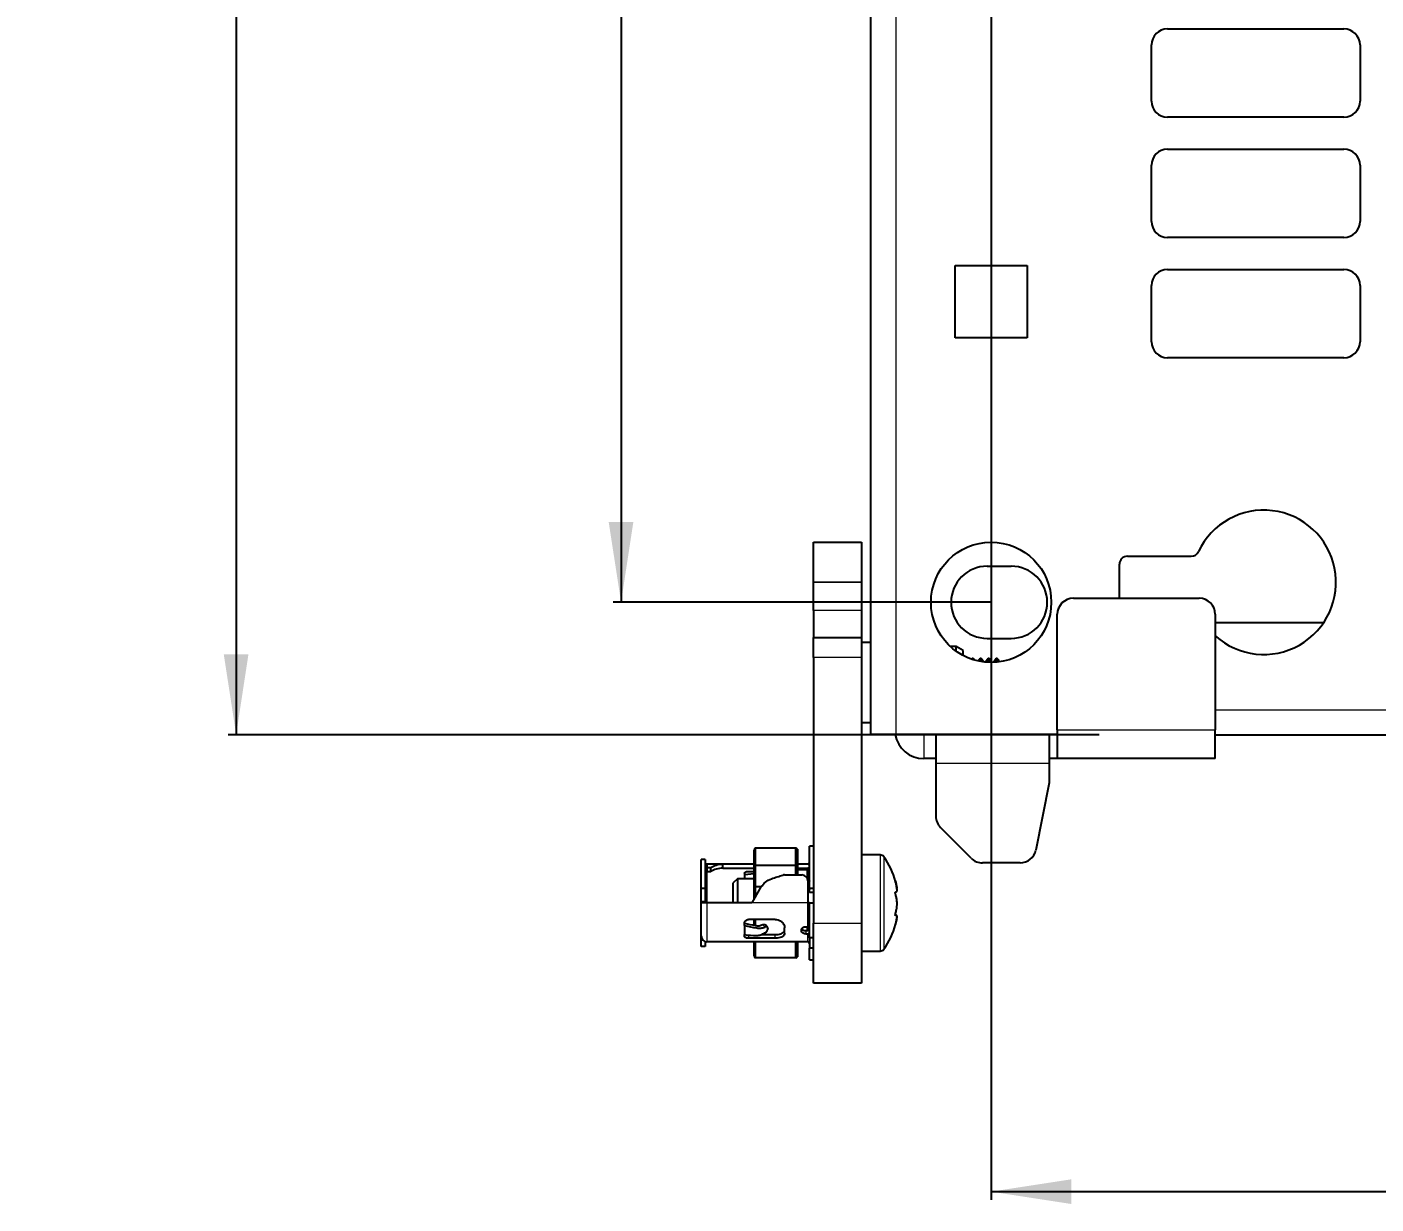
# Model space of a CAD drawing. Header units: millimetres. Extents: x -592 to 811, y -14 to 1990.
# Drawn here: x -591.7 to -423.4, y 92.3 to 239.1 of the extents above; entities that cross this region are included whole.
import ezdxf

# ---------------------------------------------------------------- set-up
doc = ezdxf.new("R2010")
doc.units = ezdxf.units.MM
doc.layers.add('FORMAT', color=7, linetype='Continuous')
doc.styles.add('SLDTEXTSTYLE0', font='TXT', dxfattribs={"width": 0.75})
doc.dimstyles.new('SLDDIMSTYLE0', dxfattribs={"dimtxt": 20, "dimasz": 10, "dimexe": 0, "dimexo": 0.0625, "dimgap": 5, "dimtad": 2, "dimdec": 1, "dimrnd": 1e-09, "dimzin": 12, "dimdsep": 46, "dimtxsty": 'SLDTEXTSTYLE0', "dimsah": 1, "dimcen": 0.09, "dimadec": 0, "dimazin": 3, "dimtfac": 1, "dimtofl": 0, "dimtmove": 0, "dimatfit": 3, "dimfxl": 0, "dimfrac": 2, "dimtolj": 1, "dimtzin": 12, "dimarcsym": 0})

# ---------------------------------------------------------------- blocks, each defined once
blk = doc.blocks.new('_D')
at = {"layer": 'FORMAT'}
for p, q in [((-457.93, 1833.85), (-566.57, 1833.85)), ((-565.57, 1833.85), (-565.57, 150.83)), ((-457.93, 150.83), (-566.57, 150.83))]:
    blk.add_line(p, q, dxfattribs=at)
for points in [[(-565.57, 1833.85), (-567.11, 1823.85), (-564.04, 1823.85)], [(-565.57, 150.83), (-564.04, 160.83), (-567.11, 160.83)]]:
    blk.add_solid(points, dxfattribs=at)
at = {"layer": 'FORMAT', "insert": (-591.36, 962.78), "char_height": 20, "attachment_point": 1, "rotation": 90, "style": 'SLDTEXTSTYLE0'}
blk.add_mtext('1683', dxfattribs=at)
blk = doc.blocks.new('_D_4')
at = {"layer": 'FORMAT'}
for p, q in [((-471.42, 992.33), (-471.42, 92.84)), ((-15.42, 992.33), (-15.42, 92.84)), ((-471.42, 93.84), (-15.42, 93.84))]:
    blk.add_line(p, q, dxfattribs=at)
for points in [[(-471.42, 93.84), (-461.42, 92.3), (-461.42, 95.38)], [(-15.42, 93.84), (-25.42, 95.38), (-25.42, 92.3)]]:
    blk.add_solid(points, dxfattribs=at)
at = {"layer": 'FORMAT', "insert": (-265.59, 119.62), "char_height": 20, "attachment_point": 1, "style": 'SLDTEXTSTYLE0'}
blk.add_mtext('456', dxfattribs=at)
blk = doc.blocks.new('_D_5')
at = {"layer": 'FORMAT'}
for p, q in [((-471.43, 1817.34), (-518.57, 1817.34)), ((-517.57, 1817.34), (-517.57, 167.34)), ((-471.43, 167.34), (-518.57, 167.34))]:
    blk.add_line(p, q, dxfattribs=at)
for points in [[(-517.57, 1817.34), (-519.11, 1807.34), (-516.04, 1807.34)], [(-517.57, 167.34), (-516.04, 177.34), (-519.11, 177.34)]]:
    blk.add_solid(points, dxfattribs=at)
at = {"layer": 'FORMAT', "insert": (-543.36, 962.78), "char_height": 20, "attachment_point": 1, "rotation": 90, "style": 'SLDTEXTSTYLE0'}
blk.add_mtext('1650', dxfattribs=at)

msp = doc.modelspace()

# ---------------------------------------------------------------- linework, layer by layer
at = {"color": 7, "linetype": 'Continuous', "lineweight": 25}
for p, q in [((-486.42, 150.84), (-486.42, 1833.84)), ((-449.42, 238.84), (-427.42, 238.84)), ((-451.42, 229.84), (-451.42, 236.84)), ((-425.42, 236.84), (-425.42, 229.84)), ((-427.42, 227.84), (-449.42, 227.84)), ((-449.42, 223.84), (-427.42, 223.84)), ((-451.42, 214.84), (-451.42, 221.84)), ((-425.42, 221.84), (-425.42, 214.84)), ((-427.42, 212.84), (-449.42, 212.84)), ((-475.92, 209.34), (-466.92, 209.34)), ((-475.92, 200.34), (-475.92, 209.34)), ((-466.92, 209.34), (-466.92, 200.34)), ((-449.42, 208.84), (-427.42, 208.84)), ((-451.42, 199.84), (-451.42, 206.84)), ((-425.42, 206.84), (-425.42, 199.84)), ((-466.92, 200.34), (-475.92, 200.34)), ((-427.42, 197.84), (-449.42, 197.84)), ((-493.57, 174.84), (-487.57, 174.84)), ((-493.57, 169.84), (-493.57, 174.84)), ((-487.57, 174.84), (-487.57, 169.84)), ((-471.92, 171.84), (-468.92, 171.84)), ((-455.42, 167.84), (-455.42, 172.08)), ((-454.42, 173.08), (-446.48, 173.08)), ((-493.57, 169.84), (-493.57, 169.83)), ((-493.57, 166.3), (-493.57, 169.83)), ((-487.57, 169.84), (-487.57, 169.83)), ((-487.57, 169.83), (-487.57, 166.3)), ((-461.17, 167.84), (-445.47, 167.84)), ((-493.57, 166.3), (-493.57, 162.95)), ((-487.57, 166.3), (-487.57, 162.95)), ((-463.17, 151.44), (-463.17, 165.84)), ((-443.47, 165.84), (-443.47, 151.44)), ((-443.47, 164.83), (-429.94, 164.83)), ((-493.57, 162.95), (-487.57, 162.95)), ((-493.57, 160.45), (-493.57, 162.95)), ((-487.57, 162.95), (-487.57, 160.45)), ((-486.42, 162.34), (-487.57, 162.34)), ((-475.79, 161.84), (-476.52, 161.84)), ((-474.92, 161.34), (-475.79, 161.84)), ((-475.79, 161.24), (-475.79, 161.84)), ((-471.92, 162.84), (-468.92, 162.84)), ((-493.57, 160.45), (-493.57, 127.34)), ((-487.57, 160.45), (-487.57, 127.34)), ((-474.92, 160.7), (-474.92, 161.34)), ((-473.79, 160.34), (-473.86, 160.24)), ((-473.66, 160.34), (-473.79, 160.34)), ((-473.79, 160.22), (-473.79, 160.34)), ((-473.51, 160.13), (-473.66, 160.34)), ((-473.66, 160.18), (-473.66, 160.34)), ((-472.79, 160.34), (-473.02, 160.01)), ((-472.66, 160.34), (-472.79, 160.34)), ((-472.79, 159.96), (-472.79, 160.34)), ((-472.34, 159.89), (-472.66, 160.34)), ((-472.66, 159.94), (-472.66, 160.34)), ((-471.79, 160.34), (-472.12, 159.87)), ((-471.66, 160.34), (-471.79, 160.34)), ((-471.79, 159.85), (-471.79, 160.34)), ((-471.31, 159.84), (-471.66, 160.34)), ((-471.66, 159.84), (-471.66, 160.34)), ((-470.79, 160.34), (-471.14, 159.84)), ((-470.67, 160.34), (-470.79, 160.34)), ((-470.79, 159.86), (-470.79, 160.34)), ((-470.42, 160.09), (-470.67, 160.34)), ((-470.67, 159.87), (-470.67, 160.34)), ((-470.42, 159.9), (-470.42, 160.09)), ((-487.57, 152.34), (-486.42, 152.34)), ((-463.17, 151.44), (-463.17, 147.84)), ((-443.47, 147.84), (-443.47, 151.44)), ((-483.32, 150.84), (-486.42, 150.84)), ((-478.32, 150.84), (-483.32, 150.84)), ((-464.17, 150.84), (-478.32, 150.84)), ((-478.32, 150.84), (-478.32, 147.24)), ((-464.17, 150.84), (-464.17, 147.24)), ((-463.17, 150.84), (-464.17, 150.84)), ((-443.47, 150.83), (-42.87, 150.83)), ((-478.32, 147.84), (-479.82, 147.84)), ((-478.32, 147.24), (-478.32, 140.67)), ((-463.17, 147.84), (-464.17, 147.84)), ((-464.17, 147.24), (-464.17, 144.84)), ((-443.47, 147.84), (-463.17, 147.84)), ((-464.17, 144.84), (-465.85, 136.44)), ((-473.91, 135.42), (-477.74, 139.25)), ((-500.86, 136.68), (-500.97, 136.45)), ((-500.97, 134.5), (-500.97, 136.45)), ((-500.86, 136.68), (-500.86, 134.53)), ((-495.77, 136.68), (-500.86, 136.68)), ((-495.77, 134.53), (-495.77, 136.68)), ((-495.57, 136.55), (-495.77, 136.68)), ((-495.57, 136.55), (-495.57, 134.52)), ((-493.57, 136.94), (-494.07, 136.94)), ((-494.07, 131.67), (-494.07, 136.94)), ((-507.07, 135.27), (-507.57, 135.27)), ((-507.57, 131.66), (-507.57, 135.27)), ((-507.07, 135.27), (-507.07, 131.66)), ((-504.87, 134.69), (-506.87, 134.69)), ((-504.87, 134.19), (-504.87, 134.69)), ((-500.97, 134.69), (-504.87, 134.69)), ((-494.27, 134.69), (-495.57, 134.69)), ((-485.25, 135.84), (-487.57, 135.84)), ((-467.81, 134.84), (-472.5, 134.84)), ((-506.37, 134.23), (-506.87, 134.23)), ((-506.87, 134.23), (-506.87, 133.78)), ((-506.87, 133.78), (-506.37, 133.78)), ((-506.37, 133.78), (-506.37, 134.23)), ((-504.87, 134.19), (-500.97, 134.19)), ((-502.17, 133.54), (-502.17, 133.38)), ((-502.17, 133.38), (-500.97, 133.5)), ((-502.17, 133.38), (-502.17, 132.84)), ((-501.67, 133.78), (-500.97, 133.78)), ((-500.86, 134.53), (-500.97, 134.5)), ((-500.97, 131.84), (-500.97, 134.5)), ((-500.86, 134.53), (-500.86, 131.84)), ((-495.77, 134.53), (-500.86, 134.53)), ((-497.18, 133.34), (-495.02, 133.34)), ((-495.77, 133.34), (-495.77, 134.53)), ((-495.57, 134.52), (-495.77, 134.53)), ((-495.57, 134.52), (-495.57, 133.34)), ((-495.57, 134.19), (-494.27, 134.19)), ((-494.37, 133.99), (-495.57, 133.99)), ((-494.37, 133.99), (-494.37, 132.96)), ((-494.37, 133.29), (-494.27, 133.29)), ((-507.07, 131.66), (-507.57, 131.66)), ((-507.57, 129.97), (-507.57, 131.66)), ((-507.07, 131.66), (-507.07, 129.97)), ((-503.07, 132.84), (-503.57, 132.34)), ((-503.57, 129.84), (-503.57, 132.34)), ((-500.97, 132.84), (-503.07, 132.84)), ((-503.07, 132.84), (-503.07, 129.84)), ((-500.12, 131.84), (-501.27, 129.84)), ((-500.86, 131.84), (-500.97, 131.84)), ((-500.97, 130.36), (-500.97, 131.84)), ((-500.12, 131.84), (-500.86, 131.84)), ((-500.86, 131.84), (-500.86, 130.56)), ((-494.07, 132.84), (-494.32, 132.84)), ((-494.27, 132.59), (-494.27, 129.84)), ((-494.07, 131.28), (-494.27, 131.29)), ((-494.07, 131.14), (-494.07, 131.67)), ((-494.07, 131.67), (-493.57, 131.67)), ((-483.18, 131.69), (-483.15, 131.69)), ((-507.07, 129.97), (-507.57, 129.97)), ((-507.57, 129.84), (-507.57, 129.97)), ((-506.87, 129.84), (-507.57, 129.84)), ((-507.57, 125.69), (-507.57, 129.84)), ((-507.07, 129.97), (-507.07, 129.84)), ((-501.27, 129.84), (-506.87, 129.84)), ((-494.07, 129.84), (-494.27, 129.84)), ((-493.57, 131.14), (-494.07, 131.14)), ((-494.07, 125.51), (-494.07, 129.84)), ((-494.07, 129.84), (-493.57, 129.84)), ((-483.22, 128.31), (-483.37, 128.31)), ((-502.17, 127.02), (-502.17, 127.34)), ((-502.17, 127.02), (-502.17, 125.89)), ((-498.37, 127.79), (-501.67, 127.79)), ((-500.97, 127.06), (-500.97, 127.79)), ((-500.86, 127.79), (-500.86, 127.01)), ((-499.29, 126.78), (-499.52, 127.08)), ((-499.25, 126.64), (-499.25, 126.62)), ((-497.17, 126.09), (-497.17, 126.76)), ((-495.07, 126.35), (-495.07, 126.47)), ((-494.52, 126.88), (-494.27, 126.88)), ((-494.52, 126.39), (-494.27, 126.39)), ((-494.37, 126.84), (-494.12, 126.84)), ((-494.37, 126.84), (-494.37, 126.39)), ((-493.57, 119.84), (-493.57, 127.34)), ((-487.57, 127.34), (-487.57, 119.84)), ((-507.57, 124.41), (-507.57, 125.69)), ((-507.07, 125.02), (-507.07, 124.41)), ((-504.87, 124.99), (-506.87, 124.99)), ((-494.27, 124.99), (-504.87, 124.99)), ((-502.17, 125.68), (-502.17, 125.89)), ((-498.37, 125.44), (-501.67, 125.44)), ((-500.97, 123.22), (-500.97, 124.99)), ((-500.86, 124.99), (-500.86, 122.99)), ((-500.09, 125.89), (-498.37, 125.89)), ((-495.77, 122.99), (-495.77, 124.99)), ((-495.57, 124.99), (-495.57, 123.12)), ((-494.52, 125.99), (-494.27, 125.99)), ((-493.57, 125.51), (-494.07, 125.51)), ((-494.07, 125.51), (-494.07, 124.2)), ((-507.07, 124.41), (-507.57, 124.41)), ((-500.97, 123.22), (-500.86, 122.99)), ((-495.77, 122.99), (-500.86, 122.99)), ((-495.77, 122.99), (-495.57, 123.12)), ((-493.57, 124.2), (-494.07, 124.2)), ((-494.07, 122.74), (-494.07, 124.2)), ((-487.57, 123.84), (-485.25, 123.84)), ((-494.07, 122.74), (-493.57, 122.74)), ((-487.57, 119.84), (-493.57, 119.84))]:
    msp.add_line(p, q, dxfattribs=at)
at = {"color": 8, "linetype": 'Continuous', "lineweight": 18}
for p, q in [((-483.32, 1833.84), (-483.32, 150.84)), ((-487.57, 169.84), (-493.57, 169.84)), ((-493.57, 169.83), (-487.57, 169.83)), ((-487.57, 166.3), (-493.57, 166.3)), ((-487.57, 160.45), (-493.57, 160.45)), ((-443.47, 153.93), (-42.87, 153.93)), ((-463.17, 151.44), (-443.47, 151.44)), ((-479.82, 150.84), (-479.82, 147.84)), ((-464.17, 147.24), (-478.32, 147.24)), ((-485.25, 135.84), (-485.25, 129.57)), ((-484.81, 135.61), (-484.81, 129.58)), ((-506.87, 133.78), (-506.87, 129.84)), ((-494.27, 133.29), (-494.27, 134.19)), ((-506.87, 129.84), (-506.87, 124.99)), ((-494.27, 129.84), (-501.27, 129.84)), ((-494.27, 126.88), (-494.27, 129.84)), ((-485.25, 129.57), (-485.25, 123.84)), ((-484.81, 129.58), (-484.81, 124.07)), ((-494.52, 126.39), (-494.52, 125.99)), ((-493.57, 127.34), (-487.57, 127.34)), ((-501.67, 125.89), (-501.67, 125.44)), ((-498.37, 125.44), (-498.37, 125.89)), ((-494.27, 124.99), (-494.27, 125.99))]:
    msp.add_line(p, q, dxfattribs=at)
at = {"color": 7, "linetype": 'Continuous', "lineweight": 25, "flags": 128}
for points in [[(-506.87, 134.69), (-507.01, 134.67), (-507.07, 134.66)], [(-494.07, 134.22), (-494.14, 134.2), (-494.27, 134.19)], [(-494.07, 133.31), (-494.14, 133.3), (-494.27, 133.29)], [(-483.16, 131.74), (-483.27, 132.26), (-483.34, 132.51)], [(-483.35, 127.14), (-483.28, 127.4), (-483.16, 127.92)], [(-494.37, 126.71), (-494.33, 126.8), (-494.32, 126.84)], [(-494.07, 126.76), (-494.08, 126.79), (-494.09, 126.81), (-494.11, 126.83), (-494.13, 126.85), (-494.16, 126.86), (-494.2, 126.88), (-494.24, 126.88), (-494.27, 126.88)], [(-494.07, 126.36), (-494.14, 126.38), (-494.27, 126.39)]]:
    msp.add_lwpolyline(points, dxfattribs=at)
at = {"color": 7, "linetype": 'Continuous', "lineweight": 25}
msp.add_circle((-471.42, 167.34), 7.5, dxfattribs=at)
for centre, radius, start, end in [((-449.42, 236.84), 2, 90, 180), ((-427.42, 236.84), 2, 0, 90), ((-449.42, 229.84), 2, 180, 270), ((-427.42, 229.84), 2, 270, 0), ((-449.42, 221.84), 2, 90, 180), ((-427.42, 221.84), 2, 0, 90), ((-449.42, 214.84), 2, 180, 270), ((-427.42, 214.84), 2, 270, 0), ((-449.42, 206.84), 2, 90, 180), ((-427.42, 206.84), 2, 0, 90), ((-449.42, 199.84), 2, 180, 270), ((-427.42, 199.84), 2, 270, 0), ((-437.42, 169.83), 9, 227.7612, 154.8493), ((-446.48, 174.08), 1, 270, 334.8493), ((-471.92, 167.34), 4.5, 90, 270), ((-468.92, 167.34), 4.5, 270, 90), ((-454.42, 172.08), 1, 90, 180), ((-461.17, 165.84), 2, 90, 180), ((-445.47, 165.84), 2, 0, 90), ((-479.82, 151.44), 3.6, 189.5941, 270), ((-476.32, 140.67), 2, 180, 225), ((-467.81, 136.84), 2, 270, 348.6901), ((-494.27, 134.89), 0.2, 270, 0), ((-485.25, 135.3), 0.54, 35.2515, 90), ((-492.97, 129.84), 10, 15.4963, 35.2515), ((-472.5, 136.84), 2, 225, 270), ((-506.87, 133.99), 0.2, 90, 180), ((-497.18, 132.59), 0.75, 90, 105.0484), ((-495.02, 132.59), 0.75, 0, 90), ((-494.17, 132.92), 0.0996, 305.5332, 356.0721), ((-492.97, 129.84), 10, 324.7485, 344.3485), ((-506.87, 125.69), 0.7, 180, 270), ((-494.26, 125.81), 0.183, 7.3339, 95.8124), ((-494.27, 124.79), 0.2, 0, 90), ((-485.25, 124.38), 0.54, 270, 324.7485)]:
    msp.add_arc(centre, radius, start, end, dxfattribs=at)
for points, knots in [([(-506.87, 134.69), (-506.87, 134.65), (-506.87, 134.59), (-506.87, 134.34), (-506.87, 134.23)], [0, 0, 0, 0, 0.559866, 1, 1, 1, 1]), ([(-504.87, 134.69), (-505.15, 134.65), (-505.66, 134.59), (-506.15, 134.34), (-506.37, 134.23)], [0, 0, 0, 0, 0.559911, 1, 1, 1, 1]), ([(-504.87, 134.19), (-505.15, 134.16), (-505.66, 134.12), (-506.15, 133.88), (-506.37, 133.78)], [0, 0, 0, 0, 0.559868, 1, 1, 1, 1]), ([(-502.17, 133.54), (-502.17, 133.57), (-502.16, 133.63), (-502.07, 133.7), (-501.95, 133.75), (-501.81, 133.78), (-501.71, 133.78), (-501.67, 133.78)], [0, 0, 0, 0, 0.2142948, 0.4286301, 0.6422302, 0.856153, 1, 1, 1, 1]), ([(-500.12, 131.84), (-499.95, 132.05), (-499.6, 132.5), (-498.62, 132.97), (-497.85, 133.18), (-497.37, 133.31)], [0, 0, 0, 0, 0.254027, 0.526591, 1, 1, 1, 1]), ([(-494.07, 132.61), (-494.08, 132.6), (-494.08, 132.58), (-494.09, 132.55), (-494.13, 132.52), (-494.21, 132.51), (-494.26, 132.5), (-494.29, 132.5)], [0, 0, 0, 0, 0.187462, 0.362386, 0.517277, 0.750642, 1, 1, 1, 1]), ([(-494.07, 131.55), (-494.08, 131.54), (-494.08, 131.52), (-494.09, 131.5), (-494.13, 131.48), (-494.2, 131.48), (-494.25, 131.49), (-494.27, 131.49)], [0, 0, 0, 0, 0.195302, 0.377541, 0.538909, 0.761383, 1, 1, 1, 1]), ([(-483.37, 127.04), (-483.37, 127.04), (-483.37, 127.04), (-483.37, 127.07), (-483.32, 127.22), (-483.24, 127.54), (-483.17, 127.91), (-483.14, 128.18), (-483.17, 128.33), (-483.24, 128.3), (-483.32, 128.27), (-483.36, 128.27), (-483.37, 128.29), (-483.37, 128.31), (-483.38, 128.33), (-483.37, 128.36), (-483.36, 128.43), (-483.31, 128.66), (-483.21, 129.03), (-483.15, 129.52), (-483.15, 130.02), (-483.21, 130.45), (-483.29, 130.76), (-483.35, 130.98), (-483.37, 131.06), (-483.37, 131.1), (-483.38, 131.13), (-483.37, 131.15), (-483.36, 131.18), (-483.32, 131.22), (-483.24, 131.2), (-483.17, 131.24), (-483.14, 131.39), (-483.17, 131.7), (-483.24, 132.1), (-483.32, 132.43), (-483.36, 132.57), (-483.37, 132.62), (-483.37, 132.63), (-483.37, 132.64), (-483.37, 132.63), (-483.36, 132.59), (-483.32, 132.46), (-483.29, 132.33), (-483.27, 132.23)], [0, 0, 0, 0, 0.002669, 0.006422, 0.016822, 0.063309, 0.118617, 0.153644, 0.188957, 0.265945, 0.291246, 0.303925, 0.310299, 0.31305, 0.315831, 0.318218, 0.322425, 0.335452, 0.396277, 0.457638, 0.493644, 0.54503, 0.602606, 0.617005, 0.624239, 0.627149, 0.630093, 0.632606, 0.636406, 0.647212, 0.695726, 0.751897, 0.78647, 0.821241, 0.889001, 0.922439, 0.936242, 0.940574, 0.943357, 0.945726, 0.94809, 0.952284, 0.965237, 1, 1, 1, 1]), ([(-483.15, 131.69), (-483.15, 131.69), (-483.15, 131.69), (-483.16, 131.74), (-483.16, 131.74)], [0, 0, 0, 0, 0.9633745, 1, 1, 1, 1]), ([(-502.17, 127.34), (-502.17, 127.39), (-502.16, 127.49), (-502.07, 127.62), (-501.95, 127.72), (-501.81, 127.78), (-501.71, 127.78), (-501.67, 127.79)], [0, 0, 0, 0, 0.214373, 0.428779, 0.642592, 0.856666, 1, 1, 1, 1]), ([(-502.17, 127.31), (-501.75, 127.21), (-501.15, 127.08), (-500.34, 126.96), (-500.05, 127.08), (-499.9, 127.15)], [0, 0, 0, 0, 0.56666, 0.780905, 1, 1, 1, 1]), ([(-502.17, 127.02), (-501.68, 126.91), (-501, 126.77), (-500.11, 126.66), (-499.81, 126.78), (-499.65, 126.84)], [0, 0, 0, 0, 0.587693, 0.790818, 1, 1, 1, 1]), ([(-499.9, 127.15), (-499.85, 127.16), (-499.75, 127.18), (-499.64, 127.17), (-499.59, 127.13), (-499.56, 127.12)], [0, 0, 0, 0, 0.369126, 0.738256, 1, 1, 1, 1]), ([(-499.25, 126.64), (-499.25, 126.68), (-499.26, 126.76), (-499.34, 126.83), (-499.45, 126.87), (-499.56, 126.87), (-499.63, 126.84), (-499.65, 126.84)], [0, 0, 0, 0, 0.225883, 0.451767, 0.67765, 0.903524, 1, 1, 1, 1]), ([(-499.65, 126.11), (-499.6, 126.13), (-499.5, 126.18), (-499.38, 126.3), (-499.29, 126.43), (-499.25, 126.54), (-499.25, 126.6), (-499.25, 126.62)], [0, 0, 0, 0, 0.225867, 0.451734, 0.677598, 0.903479, 1, 1, 1, 1]), ([(-499.53, 127.07), (-499.54, 127.09), (-499.55, 127.1), (-499.56, 127.12), (-499.56, 127.12)], [0, 0, 0, 0, 0.872289, 1, 1, 1, 1]), ([(-498.37, 127.79), (-498.24, 127.78), (-497.97, 127.75), (-497.61, 127.57), (-497.34, 127.3), (-497.2, 127.02), (-497.18, 126.84), (-497.17, 126.76)], [0, 0, 0, 0, 0.213238, 0.42649, 0.63916, 0.849598, 1, 1, 1, 1]), ([(-498.37, 125.89), (-498.24, 125.9), (-497.97, 125.91), (-497.61, 126), (-497.34, 126.15), (-497.2, 126.35), (-497.18, 126.49), (-497.17, 126.55)], [0, 0, 0, 0, 0.2128745, 0.4257668, 0.6379374, 0.8473525, 1, 1, 1, 1]), ([(-495.07, 126.47), (-495.07, 126.51), (-495.06, 126.6), (-494.96, 126.73), (-494.82, 126.82), (-494.67, 126.88), (-494.57, 126.88), (-494.52, 126.88)], [0, 0, 0, 0, 0.214305, 0.42865, 0.642279, 0.856223, 1, 1, 1, 1]), ([(-494.52, 125.99), (-494.59, 125.99), (-494.71, 126), (-494.88, 126.06), (-495, 126.15), (-495.07, 126.25), (-495.07, 126.32), (-495.07, 126.35)], [0, 0, 0, 0, 0.2143929, 0.4287887, 0.6430611, 0.8568545, 1, 1, 1, 1]), ([(-495.04, 126.61), (-495.01, 126.58), (-494.96, 126.51), (-494.82, 126.43), (-494.67, 126.39), (-494.57, 126.39), (-494.52, 126.39)], [0, 0, 0, 0, 0.252501, 0.531568, 0.811143, 1, 1, 1, 1]), ([(-502.17, 125.89), (-501.68, 125.83), (-501, 125.74), (-500.11, 125.85), (-499.81, 126.02), (-499.65, 126.11)], [0, 0, 0, 0, 0.587693, 0.790818, 1, 1, 1, 1]), ([(-501.67, 125.44), (-501.73, 125.44), (-501.84, 125.45), (-501.99, 125.49), (-502.11, 125.54), (-502.17, 125.61), (-502.17, 125.66), (-502.17, 125.68)], [0, 0, 0, 0, 0.214445, 0.428893, 0.643239, 0.857188, 1, 1, 1, 1]), ([(-497.17, 126.09), (-497.19, 126), (-497.21, 125.84), (-497.41, 125.65), (-497.71, 125.52), (-498.05, 125.45), (-498.28, 125.44), (-498.37, 125.44)], [0, 0, 0, 0, 0.212833, 0.42585, 0.635542, 0.846587, 1, 1, 1, 1])]:
    msp.add_open_spline(points, degree=3, knots=knots, dxfattribs=at)
at = {"color": 8, "linetype": 'Continuous', "lineweight": 18}
msp.add_open_spline([(-499.65, 126.84), (-499.69, 126.89), (-499.76, 126.97), (-499.84, 127.08), (-499.89, 127.13), (-499.9, 127.15)], degree=3, knots=[0, 0, 0, 0, 0.502362, 0.815418, 1, 1, 1, 1], dxfattribs=at)

# ---------------------------------------------------------------- dimensions: what is measured, and where the dimension line sits
at = {"layer": 'FORMAT'}
for base, p1, p2, angle, picture, middle in [((-565.57, 150.83), (-457.92, 1833.85), (-457.92, 150.83), 90, '_D', (-565.57, 992.34)), ((-517.57, 167.34), (-471.42, 1817.34), (-471.42, 167.34), 90, '_D_5', (-517.57, 992.34)), ((-15.42, 93.84), (-471.42, 992.34), (-15.42, 992.34), 0, '_D_4', (-243.42, 93.84))]:
    dim = msp.add_linear_dim(base=base, p1=p1, p2=p2, angle=angle, dimstyle='SLDDIMSTYLE0', dxfattribs=at)
    dim.commit()
    dim.dimension.update_dxf_attribs({"geometry": picture, "text_midpoint": middle, "dimtype": 160})

doc.saveas('drawing.dxf')
